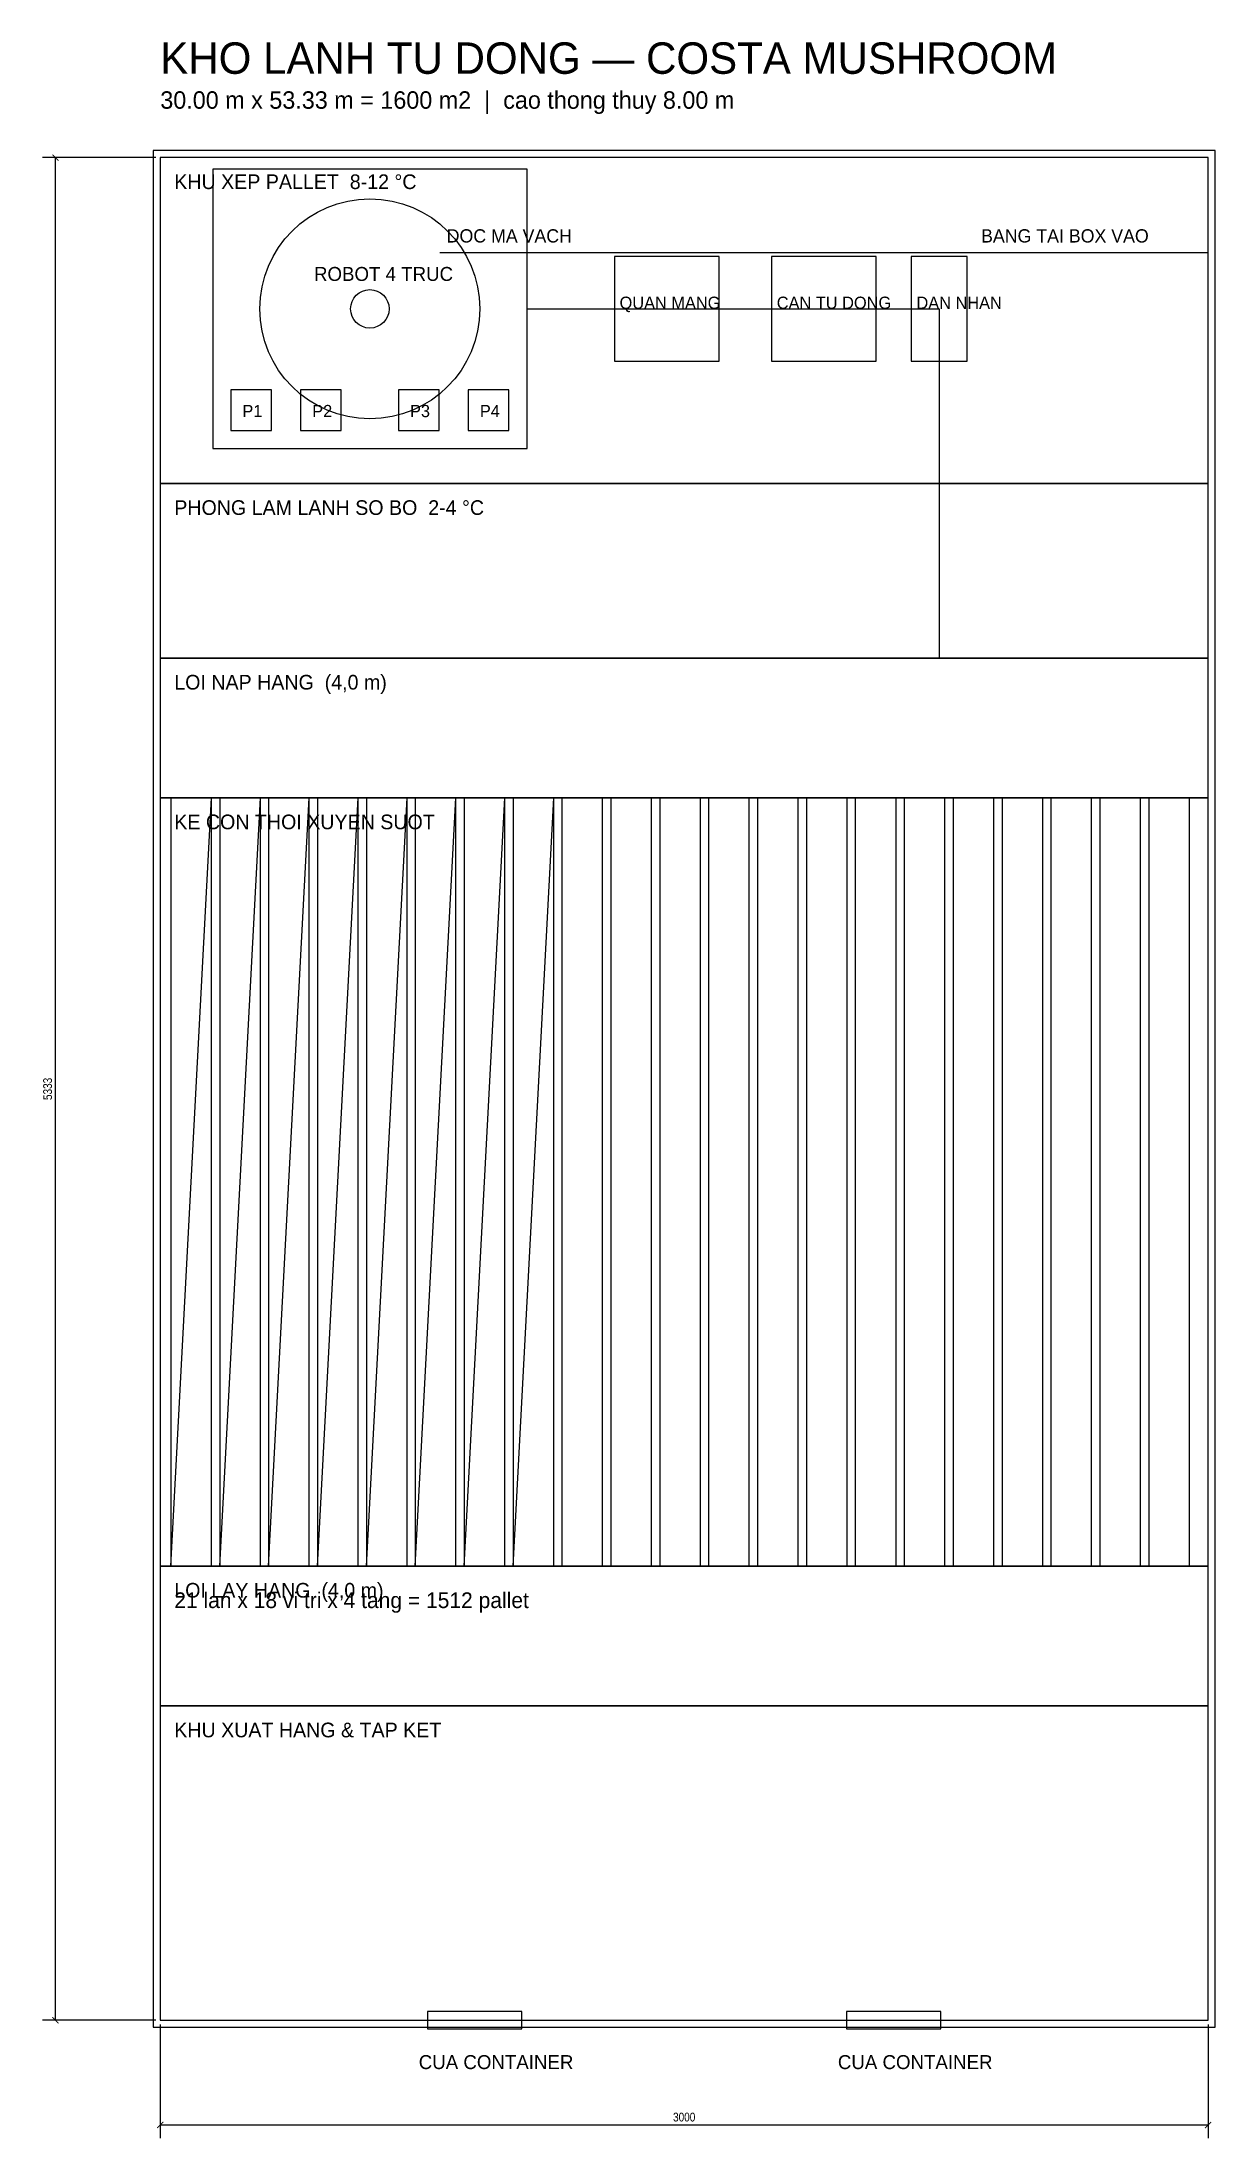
# Model space of a CAD drawing. Header units: metres. Extents: x -3.4 to 30.2, y -3.4 to 56.6.
import ezdxf

# ---------------------------------------------------------------- set-up
doc = ezdxf.new("R2010")
doc.units = ezdxf.units.M
for name, color, linetype in [('00-TUONG', 7, 'Continuous'), ('01-VUNG', 8, 'Continuous'), ('02-KE', 5, 'Continuous'), ('03-THIET-BI', 3, 'Continuous'), ('04-BANG-TAI', 1, 'Continuous'), ('05-CUA', 2, 'Continuous'), ('06-KICH-THUOC', 4, 'Continuous'), ('07-CHU', 7, 'Continuous'), ('08-AN-TOAN', 1, 'Continuous')]:
    doc.layers.add(name, color=color, linetype=linetype)
doc.styles.add('OpenSansCondensed-Light', font='OpenSansCondensed-Light.ttf')
doc.dimstyles.new('EZDXF', dxfattribs={"dimtxt": 0.25, "dimasz": 0.175, "dimexe": 0.375, "dimexo": 0.125, "dimgap": 0.1, "dimtad": 1, "dimlfac": 100, "dimzin": 12, "dimdsep": 46, "dimtxsty": 'OpenSansCondensed-Light', "dimblk": 'ARCHTICK', "dimcen": 2.5, "dimazin": 3, "dimtfac": 0.5, "dimtmove": 2, "dimatfit": 3})

# ---------------------------------------------------------------- blocks, each defined once
blk = doc.blocks.new('_ARCHTICK')
at = {"color": 0, "linetype": 'BYBLOCK', "const_width": 0.15}
blk.add_lwpolyline([(-0.5, -0.5), (0.5, 0.5)], dxfattribs=at)

msp = doc.modelspace()

# ---------------------------------------------------------------- linework, layer by layer
at = {"layer": '00-TUONG'}
for points in [[(-0.2, -0.2), (30.2, -0.2), (30.2, 53.53), (-0.2, 53.53)], [(0, 0), (30, 0), (30, 53.33), (0, 53.33)]]:
    msp.add_lwpolyline(points, close=True, dxfattribs=at)
at = {"layer": '01-VUNG'}
for points in [[(0, 44), (30, 44), (30, 53.33), (0, 53.33)], [(0, 39), (30, 39), (30, 44), (0, 44)], [(0, 35), (30, 35), (30, 39), (0, 39)], [(0, 13), (30, 13), (30, 35), (0, 35)], [(0, 9), (30, 9), (30, 13), (0, 13)], [(0, 0), (30, 0), (30, 9), (0, 9)]]:
    msp.add_lwpolyline(points, close=True, dxfattribs=at)
at = {"layer": '02-KE'}
for points in [[(0.3, 13), (1.465, 13), (1.465, 35), (0.3, 35)], [(1.7, 13), (2.865, 13), (2.865, 35), (1.7, 35)], [(3.1, 13), (4.265, 13), (4.265, 35), (3.1, 35)], [(4.5, 13), (5.665, 13), (5.665, 35), (4.5, 35)], [(5.9, 13), (7.065, 13), (7.065, 35), (5.9, 35)], [(7.3, 13), (8.465, 13), (8.465, 35), (7.3, 35)], [(8.7, 13), (9.865, 13), (9.865, 35), (8.7, 35)], [(10.1, 13), (11.265, 13), (11.265, 35), (10.1, 35)], [(11.5, 13), (12.665, 13), (12.665, 35), (11.5, 35)], [(12.9, 13), (14.065, 13), (14.065, 35), (12.9, 35)], [(14.3, 13), (15.465, 13), (15.465, 35), (14.3, 35)], [(15.7, 13), (16.865, 13), (16.865, 35), (15.7, 35)], [(17.1, 13), (18.265, 13), (18.265, 35), (17.1, 35)], [(18.5, 13), (19.665, 13), (19.665, 35), (18.5, 35)], [(19.9, 13), (21.065, 13), (21.065, 35), (19.9, 35)], [(21.3, 13), (22.465, 13), (22.465, 35), (21.3, 35)], [(22.7, 13), (23.865, 13), (23.865, 35), (22.7, 35)], [(24.1, 13), (25.265, 13), (25.265, 35), (24.1, 35)], [(25.5, 13), (26.665, 13), (26.665, 35), (25.5, 35)], [(26.9, 13), (28.065, 13), (28.065, 35), (26.9, 35)], [(28.3, 13), (29.465, 13), (29.465, 35), (28.3, 35)]]:
    msp.add_lwpolyline(points, close=True, dxfattribs=at)
for points in [[(0.3, 13), (1.465, 35)], [(1.7, 13), (2.865, 35)], [(3.1, 13), (4.265, 35)], [(4.5, 13), (5.665, 35)], [(5.9, 13), (7.065, 35)], [(7.3, 13), (8.465, 35)], [(8.7, 13), (9.865, 35)], [(10.1, 13), (11.265, 35)]]:
    msp.add_lwpolyline(points, dxfattribs=at)
at = {"layer": '03-THIET-BI'}
for points in [[(13, 47.5), (16, 47.5), (16, 50.5), (13, 50.5)], [(17.5, 47.5), (20.5, 47.5), (20.5, 50.5), (17.5, 50.5)], [(21.5, 47.5), (23.1, 47.5), (23.1, 50.5), (21.5, 50.5)], [(2.0175, 45.5175), (3.1825, 45.5175), (3.1825, 46.6825), (2.0175, 46.6825)], [(4.0175, 45.5175), (5.1825, 45.5175), (5.1825, 46.6825), (4.0175, 46.6825)], [(6.8175, 45.5175), (7.9825, 45.5175), (7.9825, 46.6825), (6.8175, 46.6825)], [(8.8175, 45.5175), (9.9825, 45.5175), (9.9825, 46.6825), (8.8175, 46.6825)]]:
    msp.add_lwpolyline(points, close=True, dxfattribs=at)
msp.add_circle((6, 49), 0.55, dxfattribs=at)
at = {"layer": '04-BANG-TAI'}
for points in [[(30, 50.6), (8, 50.6)], [(10.5, 49), (22.3, 49)], [(22.3, 49), (22.3, 39)]]:
    msp.add_lwpolyline(points, dxfattribs=at)
at = {"layer": '05-CUA'}
for points in [[(7.65, -0.25), (10.35, -0.25), (10.35, 0.25), (7.65, 0.25)], [(19.65, -0.25), (22.35, -0.25), (22.35, 0.25), (19.65, 0.25)]]:
    msp.add_lwpolyline(points, close=True, dxfattribs=at)
at = {"layer": '08-AN-TOAN'}
msp.add_lwpolyline([(1.5, 45), (10.5, 45), (10.5, 53), (1.5, 53)], close=True, dxfattribs=at)
msp.add_circle((6, 49), 3.15, dxfattribs=at)

# ---------------------------------------------------------------- texts
at = {"layer": '01-VUNG'}
for s, p in [('KHU XEP PALLET  8-12 °C', (0.4, 52.43)), ('PHONG LAM LANH SO BO  2-4 °C', (0.4, 43.1)), ('LOI NAP HANG  (4,0 m)', (0.4, 38.1)), ('KE CON THOI XUYEN SUOT', (0.4, 34.1)), ('LOI LAY HANG  (4,0 m)', (0.4, 12.1)), ('KHU XUAT HANG & TAP KET', (0.4, 8.1))]:
    msp.add_text(s, height=0.42, dxfattribs=at).set_placement(p)
at = {"layer": '03-THIET-BI'}
for s, height, p in [('ROBOT 4 TRUC', 0.4, (4.4, 49.8)), ('QUAN MANG', 0.35, (13.15, 49)), ('CAN TU DONG', 0.35, (17.65, 49)), ('DAN NHAN', 0.35, (21.65, 49)), ('P1', 0.35, (2.35, 45.9)), ('P2', 0.35, (4.35, 45.9)), ('P3', 0.35, (7.15, 45.9)), ('P4', 0.35, (9.15, 45.9))]:
    msp.add_text(s, height=height, dxfattribs=at).set_placement(p)
at = {"layer": '04-BANG-TAI'}
for s, p in [('DOC MA VACH', (8.2, 50.9)), ('BANG TAI BOX VAO', (23.5, 50.9))]:
    msp.add_text(s, height=0.38, dxfattribs=at).set_placement(p)
at = {"layer": '05-CUA'}
for p in [(7.4, -1.4), (19.4, -1.4)]:
    msp.add_text('CUA CONTAINER', height=0.4, dxfattribs=at).set_placement(p)
at = {"layer": '07-CHU'}
for s, height, p in [('KHO LANH TU DONG — COSTA MUSHROOM', 0.9, (0, 55.73)), ('30.00 m x 53.33 m = 1600 m2  |  cao thong thuy 8.00 m', 0.5, (0, 54.73)), ('21 lan x 18 vi tri x 4 tang = 1512 pallet', 0.45, (0.4, 11.8))]:
    msp.add_text(s, height=height, dxfattribs=at).set_placement(p)

# ---------------------------------------------------------------- dimensions: what is measured, and where the dimension line sits
at = {"layer": '06-KICH-THUOC'}
msp.add_linear_dim(base=(-3, 0), p1=(0, 0), p2=(0, 53.33), angle=90, dimstyle='EZDXF', dxfattribs=at).render()
msp.add_linear_dim(base=(0, -3), p1=(0, 0), p2=(30, 0), dimstyle='EZDXF', dxfattribs=at).render()

doc.saveas('drawing.dxf')
